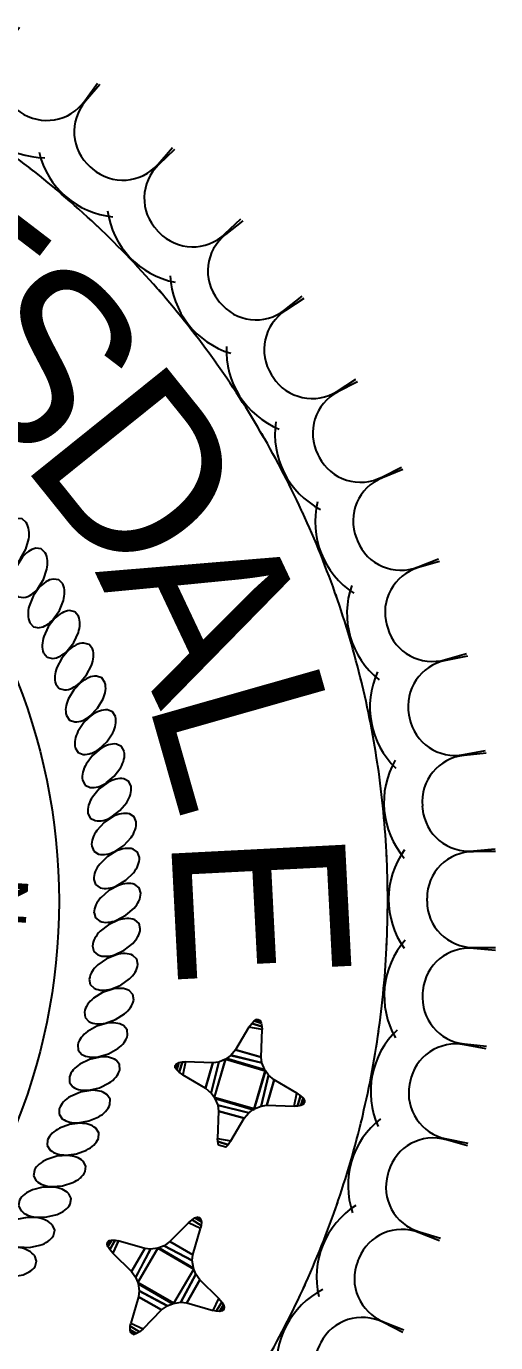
# Model space of a CAD drawing. Extents: x 715005 to 715902, y 929121 to 929716.
# Drawn here: x 715319 to 715337.7, y 929614.3 to 929666.8 of the extents above; entities that cross this region are included whole.
import ezdxf

# ---------------------------------------------------------------- set-up
doc = ezdxf.new("R2010")
doc.units = 0
doc.layers.add('2', color=7, linetype='Continuous')
doc.layers.add('Default', color=7, linetype='Continuous')

# ---------------------------------------------------------------- blocks, each defined once
blk = doc.blocks.new('STAR')
at = {"layer": 'Default'}
for points in [[(-0.722, 2.166), (-0.47, 2.24), (-0.546, 2.288), (-0.683, 2.249)], [(-0.683, 2.249), (-0.546, 2.288), (-0.619, 2.291), (-0.619, 2.291)], [(-0.75, 1.94), (-0.297, 2.024), (-0.391, 2.155), (-0.744, 2.046)], [(-0.75, 1.941), (-0.297, 2.024), (0.164, 1.243), (-0.716, 0.994)], [(-0.744, 2.046), (-0.391, 2.155), (-0.47, 2.24), (-0.722, 2.166)], [(-0.847, 0.551), (0.479, 0.941), (0.512, 0.917), (-0.862, 0.518)], [(-0.862, 0.518), (0.512, 0.917), (0.899, -0.399), (-0.481, -0.796)], [(-0.743, 0.79), (0.323, 1.054), (0.479, 0.942), (-0.841, 0.555)], [(-0.716, 0.994), (0.164, 1.243), (0.327, 1.051), (-0.743, 0.79)], [(0.747, 0.821), (1.012, -0.245), (0.899, -0.402), (0.512, 0.919)], [(-0.712, -0.7), (-0.977, 0.366), (-0.864, 0.522), (-0.477, -0.799)], [(0.951, 0.794), (1.2, -0.086), (1.008, -0.249), (0.747, 0.821)], [(1.898, 0.827), (1.981, 0.375), (1.2, -0.086), (0.951, 0.794)], [(1.897, 0.827), (1.981, 0.375), (2.113, 0.468), (2.004, 0.822)], [(2.004, 0.822), (2.113, 0.468), (2.197, 0.548), (2.123, 0.8)], [(2.123, 0.8), (2.197, 0.548), (2.245, 0.624), (2.206, 0.76)], [(2.206, 0.76), (2.245, 0.624), (2.249, 0.696), (2.249, 0.696)], [(-1.863, -0.707), (-1.946, -0.254), (-1.165, 0.207), (-0.916, -0.673)], [(-0.916, -0.673), (-1.165, 0.207), (-0.973, 0.369), (-0.712, -0.7)], [(-2.088, -0.68), (-2.163, -0.427), (-2.21, -0.503), (-2.172, -0.64)], [(-1.969, -0.702), (-2.078, -0.348), (-2.163, -0.427), (-2.088, -0.68)], [(-1.862, -0.707), (-1.946, -0.254), (-2.078, -0.348), (-1.969, -0.702)], [(-0.481, -0.796), (0.899, -0.399), (0.872, -0.439), (-0.447, -0.826)], [(0.778, -0.669), (-0.288, -0.934), (-0.444, -0.821), (0.876, -0.434)], [(-2.172, -0.64), (-2.21, -0.503), (-2.214, -0.576), (-2.214, -0.576)], [(0.751, -0.873), (-0.129, -1.122), (-0.292, -0.931), (0.778, -0.669)], [(0.785, -1.82), (0.332, -1.903), (-0.129, -1.122), (0.751, -0.873)], [(0.785, -1.819), (0.332, -1.904), (0.425, -2.035), (0.779, -1.926)], [(0.779, -1.926), (0.425, -2.035), (0.505, -2.12), (0.757, -2.045)], [(0.757, -2.045), (0.505, -2.12), (0.581, -2.168), (0.718, -2.129)], [(0.718, -2.129), (0.581, -2.168), (0.654, -2.171), (0.654, -2.171)]]:
    blk.add_lwpolyline(points, close=True, dxfattribs=at)
blk = doc.blocks.new('ROPE')
at = {"layer": '65'}
for p, q in [((40.648, 11.457), (40.623, 11.27)), ((40.623, 11.27), (40.714, 11.104))]:
    blk.add_line(p, q, dxfattribs=at)
for points in [[(41.799, 11.973), (41.429, 11.947), (41.075, 11.837)], [(42.4, 11.419), (42.425, 11.607), (42.334, 11.773)], [(41.249, 10.904), (41.62, 10.93), (41.974, 11.039)]]:
    blk.add_lwpolyline(points, dxfattribs=at)
for centre, radius, start, end in [((41.502, 10.867), 1.06, 113.7505, 130.0326), ((41.752, 10.914), 1.06, 71.1514, 87.4334), ((41.879, 11.287), 0.666, 46.8667, 71.1514), ((41.248, 11.169), 0.666, 130.0326, 154.3173), ((41.8, 11.707), 0.666, 310.0326, 334.3173), ((41.17, 11.59), 0.666, 226.8667, 251.1514), ((41.297, 11.962), 1.06, 251.1514, 267.4334), ((41.547, 12.009), 1.06, 293.7505, 310.0326)]:
    blk.add_arc(centre, radius, start, end, dxfattribs=at)
blk = doc.blocks.new('U')
at = {"layer": '65'}
for p, q in [((56.567, 22.463), (55.809, 22.463)), ((54.202, 20.856), (54.202, 20.757)), ((55.809, 19.15), (56.567, 19.15))]:
    blk.add_line(p, q, dxfattribs=at)
for centre, radius, start, end in [((18.665, 20.791), 34.182, 357.3269, 2.6731), ((55.803, 20.818), 2.925, 144.3731, 215.2079), ((55.809, 20.856), 1.606, 90, 180), ((55.809, 20.757), 1.606, 180, 270)]:
    blk.add_arc(centre, radius, start, end, dxfattribs=at)
blk = doc.blocks.new('OLDSEAL')
at = {"layer": 'Default'}
for points in [[(63.589, 31.438), (63.136, 31.521), (62.675, 30.74), (63.555, 30.491)], [(63.589, 31.437), (63.137, 31.521), (63.23, 31.653), (63.584, 31.544)], [(63.584, 31.544), (63.23, 31.653), (63.31, 31.737), (63.562, 31.663)], [(63.562, 31.663), (63.31, 31.737), (63.386, 31.785), (63.522, 31.746)], [(63.522, 31.746), (63.386, 31.785), (63.458, 31.788), (63.458, 31.788)], [(63.582, 30.287), (62.516, 30.552), (62.36, 30.439), (63.681, 30.052)], [(63.555, 30.491), (62.675, 30.74), (62.513, 30.548), (63.582, 30.287)], [(60.633, 30.258), (60.594, 30.121), (60.591, 30.193), (60.591, 30.193)], [(60.716, 30.297), (60.642, 30.045), (60.594, 30.121), (60.633, 30.258)], [(60.836, 30.319), (60.727, 29.965), (60.642, 30.045), (60.716, 30.297)], [(60.943, 30.325), (60.858, 29.872), (60.727, 29.965), (60.836, 30.319)], [(60.942, 30.325), (60.858, 29.872), (61.64, 29.411), (61.889, 30.291)], [(61.889, 30.291), (61.64, 29.411), (61.831, 29.248), (62.092, 30.318)], [(62.092, 30.318), (61.828, 29.252), (61.941, 29.096), (62.328, 30.416)], [(63.701, 30.015), (62.327, 30.414), (61.94, 29.098), (63.32, 28.702)], [(63.686, 30.049), (62.361, 30.439), (62.327, 30.414), (63.701, 30.015)], [(63.552, 28.797), (63.816, 29.863), (63.703, 30.019), (63.316, 28.699)], [(63.755, 28.824), (64.004, 29.704), (63.813, 29.867), (63.552, 28.797)], [(64.702, 28.79), (64.786, 29.243), (64.004, 29.704), (63.755, 28.824)], [(63.32, 28.702), (61.94, 29.098), (61.968, 29.058), (63.287, 28.671)], [(64.701, 28.79), (64.786, 29.243), (64.917, 29.149), (64.808, 28.796)], [(64.808, 28.796), (64.917, 29.149), (65.002, 29.07), (64.928, 28.818)], [(62.062, 28.828), (63.128, 28.563), (63.284, 28.676), (61.963, 29.063)], [(62.089, 28.624), (62.969, 28.375), (63.131, 28.567), (62.062, 28.828)], [(64.928, 28.818), (65.002, 29.07), (65.05, 28.994), (65.011, 28.857)], [(65.011, 28.857), (65.05, 28.994), (65.053, 28.921), (65.053, 28.921)], [(62.055, 27.677), (62.508, 27.594), (62.969, 28.375), (62.089, 28.624)], [(62.055, 27.678), (62.507, 27.594), (62.414, 27.462), (62.06, 27.571)], [(62.06, 27.571), (62.414, 27.462), (62.334, 27.377), (62.082, 27.452)]]:
    blk.add_lwpolyline(points, close=True, dxfattribs=at)
blk.add_circle((35.829, 35.867), 20.75, dxfattribs=at)
for name, p, rotation in [('U', (40.696, 6.928), 54.54545454545455), ('U', (37.923, 6.597), 49.090909090909086), ('U', (35.131, 6.53), 43.636363636363626), ('U', (32.346, 6.73), 38.18181818181818), ('U', (29.592, 7.193), 32.72727272727273), ('U', (26.894, 7.915), 27.272727272727273), ('U', (24.278, 8.891), 21.81818181818165), ('ROPE', (41.931, 7.163), 56.999999999999986), ('ROPE', (40.42, 6.883), 54), ('U', (21.766, 10.112), 16.36363636363636), ('ROPE', (38.897, 6.683), 50.999999999999986), ('ROPE', (37.365, 6.562), 47.99999999999999), ('ROPE', (35.829, 6.522), 45), ('U', (19.381, 11.565), 10.909090909090908), ('ROPE', (34.294, 6.562), 41.999999999999986), ('ROPE', (32.762, 6.683), 38.99999999999999), ('ROPE', (31.239, 6.883), 36), ('U', (17.146, 13.238), 5.454545454545455), ('ROPE', (29.728, 7.163), 33), ('ROPE', (28.234, 7.522), 30.000000000000004), ('ROPE', (26.761, 7.958), 27), ('ROPE', (25.313, 8.471), 23.999999999998675), ('ROPE', (23.894, 9.059), 20.999999999999925), ('U', (13.201, 17.183), -5.454545454545754), ('ROPE', (22.507, 9.72), 18.000000000000004), ('ROPE', (21.157, 10.453), 14.999999999999998), ('ROPE', (19.847, 11.256), 11.999999999999998), ('U', (11.527, 19.419), -10.909090909091189), ('ROPE', (18.581, 12.126), 8.999999999999998), ('ROPE', (17.362, 13.062), 6.000000000000001), ('ROPE', (16.194, 14.059), 3), ('U', (10.074, 21.803), -16.363636363636623), ('ROPE', (14.022, 16.231), -2.999999999999573), ('U', (8.854, 24.315), -21.818181818181905), ('ROPE', (13.024, 17.4), -5.9999999999995905), ('ROPE', (12.089, 18.618), -8.999999999999607), ('U', (7.878, 26.932), -27.272727272727494)]:
    blk.add_blockref(name, p, dxfattribs=dict(at, rotation=rotation))
for name in ['U', 'ROPE']:
    blk.add_blockref(name, (15.079, 15.117), dxfattribs=at)
at = {"layer": 'Default', "yscale": -0.9999999999999999, "rotation": 165.8850069519589}
blk.add_blockref('STAR', (60.265, 22.877), dxfattribs=at)
at = {"layer": 'Default'}
for s, height, rotation, p in [('T', 6, 322.5782, (48.927, 56.778)), ('S', 6, 311.8428, (51.994, 54.733)), ('D', 6, 308.788, (55.201, 51.058)), ('A', 6, 295.3049, (57.808, 47.241)), ('L', 6, 285.9011, (59.611, 42.866)), ('E', 6, 272.9289, (60.431, 38.172)), ('N', 1.8, 86.5158, (55.424, 34.928))]:
    blk.add_text(s, height=height, rotation=rotation, dxfattribs=at).set_placement(p)

msp = doc.modelspace()

# ---------------------------------------------------------------- block references
at = {"layer": '2', "xscale": 1.1565412735748033, "yscale": 1.1565412735748033}
msp.add_blockref('OLDSEAL', (715254.834, 929590.395), dxfattribs=at)

doc.saveas('drawing.dxf')
